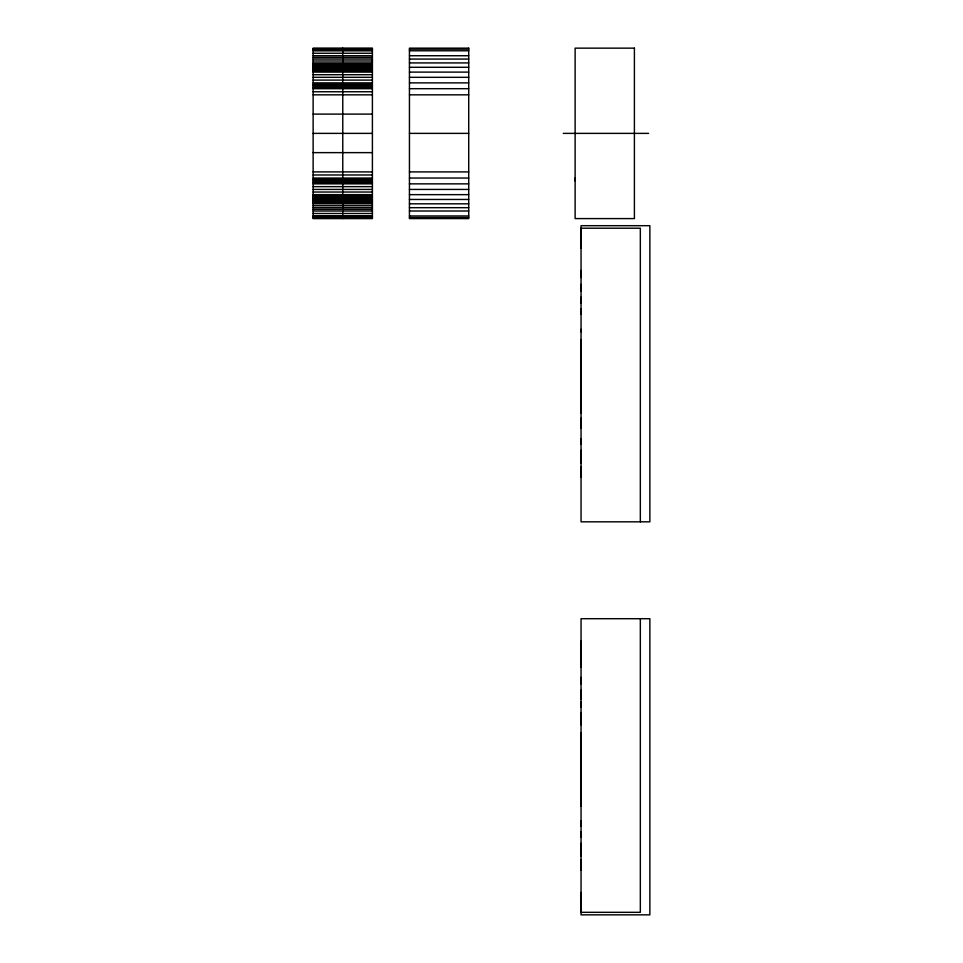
<?xml version="1.0" encoding="UTF-8"?>
<svg xmlns="http://www.w3.org/2000/svg" width="963" height="963" viewBox="0 0 963 963"><rect width="100%" height="100%" fill="white"/><g stroke="black" fill="none" stroke-linecap="round" stroke-linejoin="round"><path stroke-width="1.44" d="M372.404 183.861L372.404 48.15L313.131 48.15L313.131 218.589L372.404 218.589L372.404 183.861L313.131 183.861M575.128 180.96L575.128 178.047M581.05 892.484L581.05 914.85L649.869 914.85L649.869 618.703L581.05 618.703L581.05 912.322L640.335 912.322L640.335 618.703M581.05 870.107L581.05 859.574M581.05 856.179L581.05 843.323M581.05 837.316L581.05 831.611M581.05 826.206L581.05 821.042M581.05 806.224L581.05 732.554M581.05 724.838L581.05 712.512M581.05 707.348L581.05 701.943M581.05 699.09L581.05 690.23M581.05 683.935L581.05 677.374M581.05 667.01L581.05 641.069M581.05 477.094L581.05 466.561M581.05 463.155L581.05 450.299M581.05 444.304L581.05 438.598M581.05 428.017L581.05 418.183M581.05 413.211L581.05 339.53M581.05 331.826L581.05 329.334M581.05 314.335L581.05 308.918M581.05 303.213L581.05 297.218M581.05 290.922L581.05 284.362M581.05 277.561L581.05 270.422M581.05 248.057L581.05 225.691L649.869 225.691L649.869 521.826L581.05 521.826L581.05 228.207L640.335 228.207L640.335 521.826M313.131 48.656L372.404 48.656M313.131 49.161L372.404 49.161M409.444 49.161L468.716 49.161M313.131 49.558L372.404 49.558M313.131 49.968L372.404 49.968M313.131 50.377L372.404 50.377M313.131 50.774L372.404 50.774M409.444 50.774L468.716 50.774M313.131 53.254L372.404 53.254M313.131 55.734L372.404 55.734M409.444 55.734L468.716 55.734M313.131 57.395L372.404 57.395M313.131 59.068L372.404 59.068M409.444 59.068L468.716 59.068M313.131 60.994L372.404 60.994M313.131 62.92L372.404 62.92M409.444 62.92L468.716 62.92M313.131 64.015L372.404 64.015M313.131 65.111L372.404 65.111M313.131 66.194L372.404 66.194M313.131 67.29L372.404 67.29M409.444 67.29L468.716 67.29M313.131 68.493L372.404 68.493M313.131 69.697L372.404 69.697M313.131 70.901L372.404 70.901M313.131 72.105L372.404 72.105M409.444 72.105L468.716 72.105M313.131 74.705L372.404 74.705M313.131 77.317L372.404 77.317M409.444 77.317L468.716 77.317M313.131 80.098L372.404 80.098M313.131 82.878L372.404 82.878M409.444 82.878L468.716 82.878M313.131 84.335L372.404 84.335M313.131 85.779L372.404 85.779M313.131 87.236L372.404 87.236M313.131 88.692L372.404 88.692M409.444 88.692L468.716 88.692M313.131 91.762L372.404 91.762M313.131 94.831L372.404 94.831M409.444 94.831L468.716 94.831M313.131 114.103L372.404 114.103M313.131 133.376L372.404 133.376M409.444 133.376L468.716 133.376M563.271 133.376L648.629 133.376M313.131 152.636L372.404 152.636M313.131 171.908L372.404 171.908M409.444 171.908L468.716 171.908M313.131 174.977L372.404 174.977M313.131 178.047L372.404 178.047M409.444 178.047L468.716 178.047M313.131 179.503L372.404 179.503M313.131 180.96L372.404 180.96M313.131 182.416L372.404 182.416M409.444 183.861L468.716 183.861M313.131 186.641L372.404 186.641M313.131 189.434L372.404 189.434M409.444 189.434L468.716 189.434M313.131 192.034L372.404 192.034M313.131 194.646L372.404 194.646M409.444 194.646L468.716 194.646M313.131 195.85L372.404 195.85M313.131 197.054L372.404 197.054M313.131 198.258L372.404 198.258M313.131 199.461L372.404 199.461M409.444 199.461L468.716 199.461M313.131 200.545L372.404 200.545M313.131 201.64L372.404 201.64M313.131 202.724L372.404 202.724M313.131 203.819L372.404 203.819M409.444 203.819L468.716 203.819M313.131 205.745L372.404 205.745M313.131 207.683L372.404 207.683M409.444 207.683L468.716 207.683M313.131 209.344L372.404 209.344M313.131 211.005L372.404 211.005M409.444 211.005L468.716 211.005M313.131 213.485L372.404 213.485M313.131 215.965L372.404 215.965M409.444 215.965L468.716 215.965M313.131 216.374L372.404 216.374M313.131 216.771L372.404 216.771M313.131 217.181L372.404 217.181M313.131 217.59L372.404 217.59M409.444 217.59L468.716 217.59M313.131 218.083L372.404 218.083M342.768 48.15L342.768 218.589M468.716 48.15L409.444 48.15L409.444 218.589L468.716 218.589L468.716 48.15M634.4 48.15L575.128 48.15L575.128 218.589L634.4 218.589L634.4 48.15"/></g></svg>
